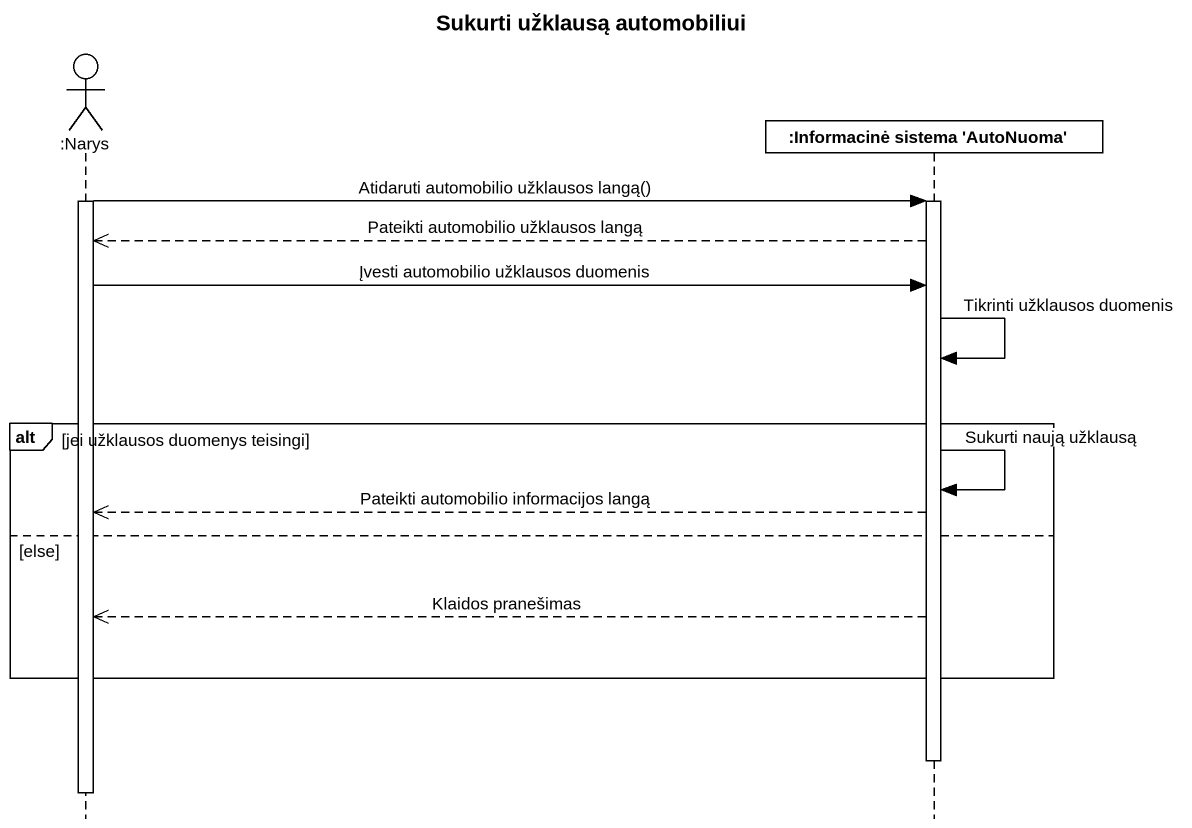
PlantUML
@startuml
title Sukurti užklausą automobiliui
hide footbox
actor ":Narys" as Narys
participant ":Informacinė sistema 'AutoNuoma'" as Informacinė_sistema

activate Narys
Narys -> Informacinė_sistema : Atidaruti automobilio užklausos langą()
activate Informacinė_sistema
Informacinė_sistema -->> Narys : Pateikti automobilio užklausos langą
Narys -> Informacinė_sistema : Įvesti automobilio užklausos duomenis
Informacinė_sistema -> Informacinė_sistema : Tikrinti užklausos duomenis
alt jei užklausos duomenys teisingi
  Informacinė_sistema -> Informacinė_sistema : Sukurti naują užklausą
  Informacinė_sistema -->> Narys : Pateikti automobilio informacijos langą
else else
  Informacinė_sistema -->> Narys : Klaidos pranešimas
end
deactivate Informacinė_sistema
deactivate Narys
@enduml
